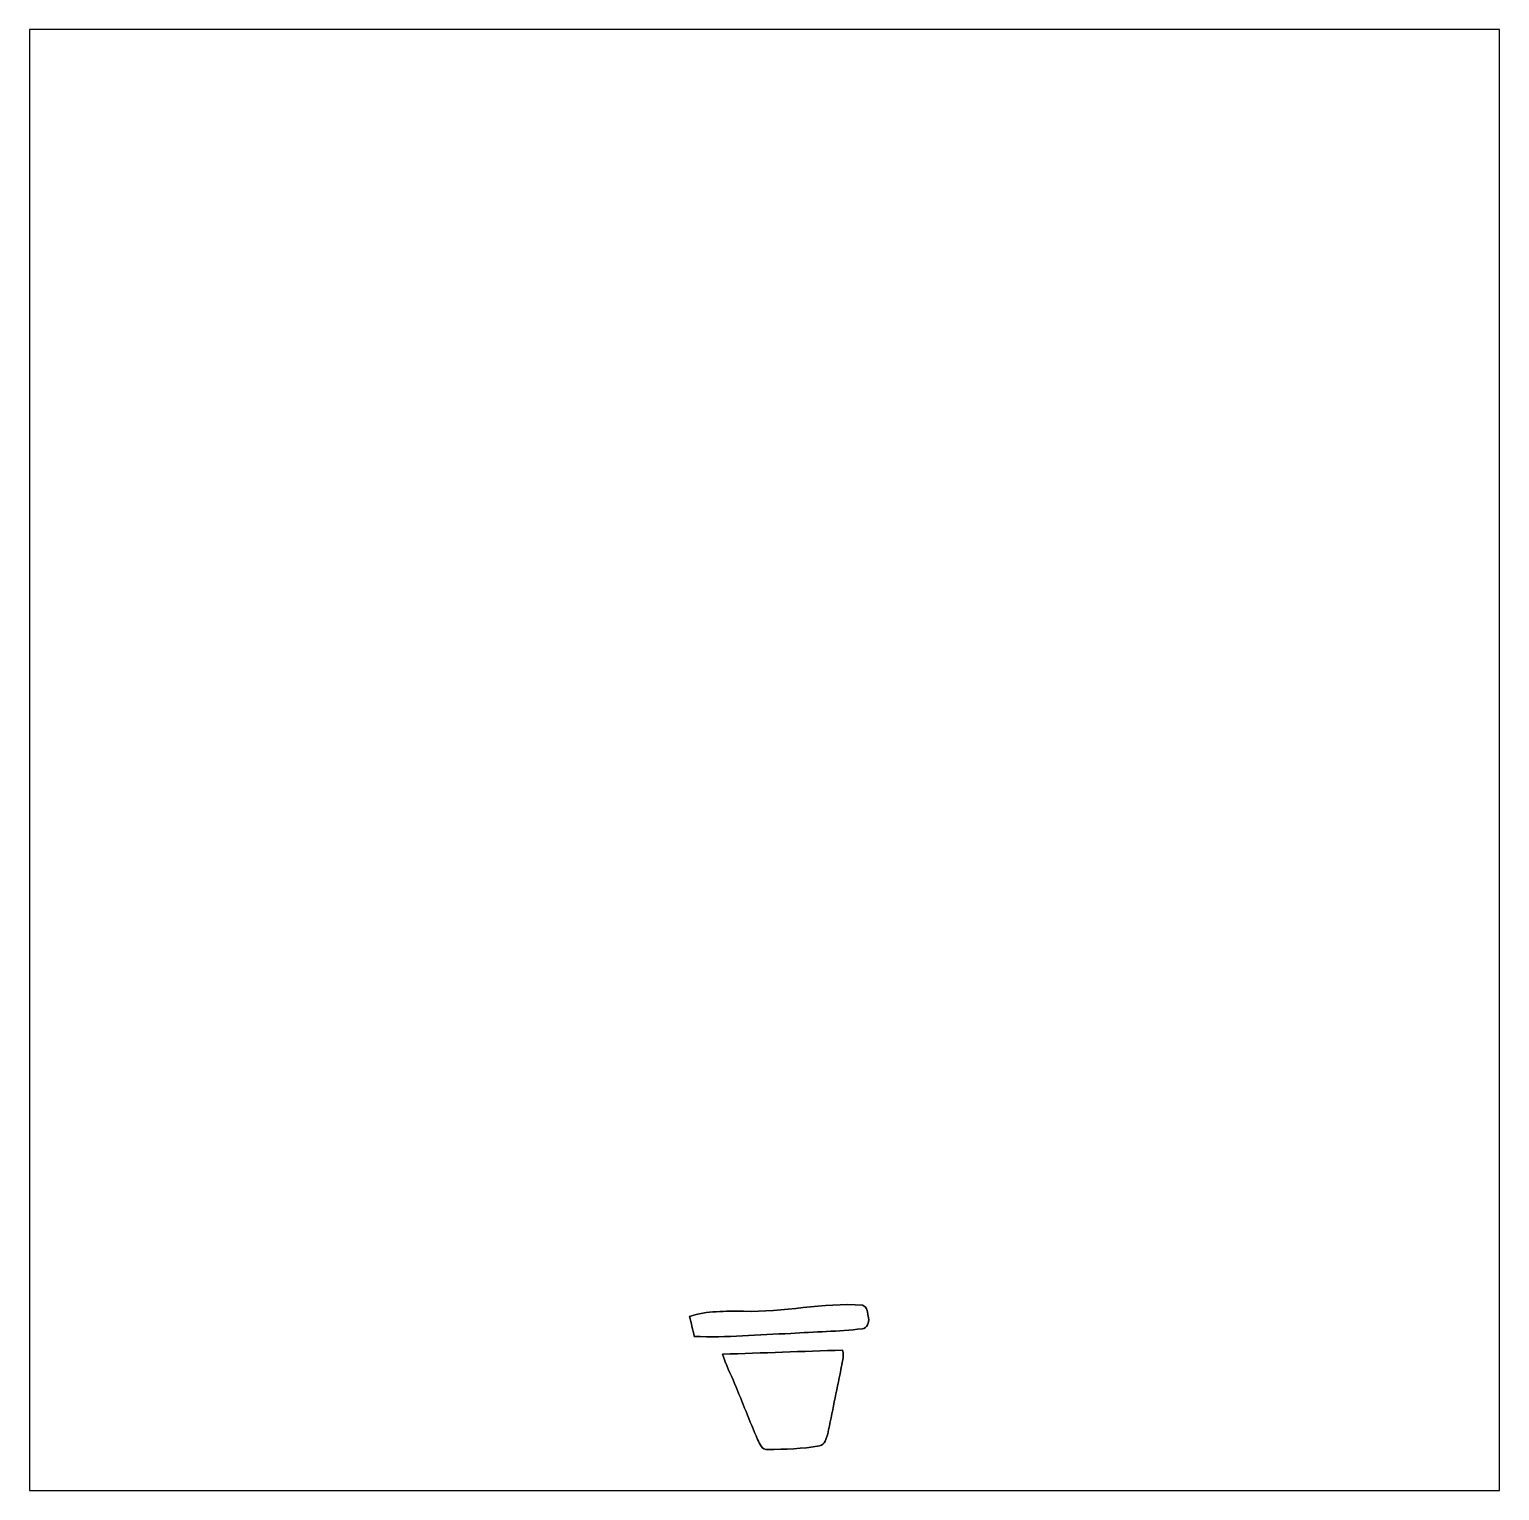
# Model space of a CAD drawing. Header units: centimetres. Extents: x -16.8 to 16.8, y -16.7 to 16.7.
import ezdxf

# ---------------------------------------------------------------- set-up
doc = ezdxf.new("R2010")
doc.units = ezdxf.units.CM
doc.header["$MEASUREMENT"] = 0
doc.layers.add('Layer 1', color=7, linetype='Continuous')

msp = doc.modelspace()

# ---------------------------------------------------------------- linework, layer by layer
at = {"layer": 'Layer 1', "color": 7}
for points, knots in [([(-16.77458, 16.66875), (-16.77458, 16.66875), (16.77458, 16.66875), (16.77458, 16.66875), (16.77458, 16.66875), (16.77458, 16.66875), (16.77458, -16.66875), (16.77458, -16.66875), (16.77458, -16.66875), (16.77458, -16.66875), (-16.77458, -16.66875), (-16.77458, -16.66875), (-16.77458, -16.66875), (-16.77458, -16.66875), (-16.77458, 16.66875), (-16.77458, 16.66875), (-16.77458, 16.66875), (-16.77458, 16.66875), (-16.77458, 16.66875), (-16.77458, 16.66875)], [0, 0, 0, 0, 0.16666667, 0.16666667, 0.16666667, 0.16666667, 0.33333333, 0.33333333, 0.33333333, 0.33333333, 0.5, 0.5, 0.5, 0.5, 0.66666667, 0.66666667, 0.66666667, 0.66666667, 1, 1, 1, 1]), ([(-0.47625, -12.57547), (0.43251, -12.61428), (1.32856, -12.36662), (2.23767, -12.44036), (2.23767, -12.44036), (2.36079, -12.47211), (2.35338, -12.62556), (2.37349, -12.72999), (2.37349, -12.72999), (2.39324, -12.83229), (2.34632, -12.97164), (2.22603, -12.97799), (2.22603, -12.97799), (1.68628, -13.04184), (1.14194, -13.03902), (0.60113, -13.08559), (0.60113, -13.08559), (-0.13335, -13.09934), (-0.86783, -13.18754), (-1.60267, -13.1505), (-1.60267, -13.1505), (-1.63865, -12.99774), (-1.67217, -12.84711), (-1.71062, -12.69612), (-1.71062, -12.69612), (-1.31586, -12.55924), (-0.88759, -12.58111), (-0.47625, -12.57547)], [0, 0, 0, 0, 0.125, 0.125, 0.125, 0.125, 0.25, 0.25, 0.25, 0.25, 0.375, 0.375, 0.375, 0.375, 0.5, 0.5, 0.5, 0.5, 0.625, 0.625, 0.625, 0.625, 0.75, 0.75, 0.75, 0.75, 1, 1, 1, 1]), ([(-0.95673, -13.55584), (-0.04374, -13.52726), (0.86924, -13.4941), (1.78188, -13.46341), (1.78188, -13.46341), (1.83162, -13.61158), (1.75754, -13.76574), (1.74307, -13.91285), (1.74307, -13.91285), (1.63901, -14.39968), (1.54693, -14.88934), (1.44216, -15.37617), (1.44216, -15.37617), (1.41146, -15.48059), (1.38254, -15.62559), (1.25448, -15.64746), (1.25448, -15.64746), (0.86642, -15.71907), (0.46814, -15.72542), (0.07444, -15.73495), (0.07444, -15.73495), (-0.05997, -15.74236), (-0.10936, -15.59877), (-0.15769, -15.50035), (-0.15769, -15.50035), (-0.34078, -15.07984), (-0.502, -14.65051), (-0.68192, -14.22859), (-0.68192, -14.22859), (-0.77435, -14.00457), (-0.88583, -13.78797), (-0.95673, -13.55584)], [0, 0, 0, 0, 0.11111111, 0.11111111, 0.11111111, 0.11111111, 0.22222222, 0.22222222, 0.22222222, 0.22222222, 0.33333333, 0.33333333, 0.33333333, 0.33333333, 0.44444444, 0.44444444, 0.44444444, 0.44444444, 0.55555556, 0.55555556, 0.55555556, 0.55555556, 0.66666667, 0.66666667, 0.66666667, 0.66666667, 0.77777778, 0.77777778, 0.77777778, 0.77777778, 1, 1, 1, 1])]:
    msp.add_open_spline(points, degree=3, knots=knots, dxfattribs=at)
at = {"layer": 'Layer 1', "color": 8}
for points in [[(-0.47625, -12.57547), (-0.88759, -12.58111), (-1.31586, -12.55924), (-1.71062, -12.69612), (-1.71062, -12.69612), (-1.67217, -12.84711), (-1.63865, -12.99774), (-1.60267, -13.1505), (-1.60267, -13.1505), (-0.86783, -13.18754), (-0.13335, -13.09934), (0.60113, -13.08559), (0.60113, -13.08559), (1.14194, -13.03902), (1.68628, -13.04184), (2.22603, -12.97799), (2.22603, -12.97799), (2.34632, -12.97164), (2.39324, -12.83229), (2.37349, -12.72999), (2.37349, -12.72999), (2.35338, -12.62556), (2.36079, -12.47211), (2.23767, -12.44036), (2.23767, -12.44036), (1.32856, -12.36662), (0.43251, -12.61428), (-0.47625, -12.57547), (-0.47625, -12.57547), (-0.47625, -12.57547), (-0.47625, -12.57547), (-0.47625, -12.57547)], [(-0.95673, -13.55584), (-0.88583, -13.78797), (-0.77435, -14.00457), (-0.68192, -14.22859), (-0.68192, -14.22859), (-0.502, -14.65051), (-0.34078, -15.07984), (-0.15769, -15.50035), (-0.15769, -15.50035), (-0.10936, -15.59877), (-0.05997, -15.74236), (0.07444, -15.73495), (0.07444, -15.73495), (0.46814, -15.72542), (0.86642, -15.71907), (1.25448, -15.64746), (1.25448, -15.64746), (1.38254, -15.62559), (1.41146, -15.48059), (1.44216, -15.37617), (1.44216, -15.37617), (1.54693, -14.88934), (1.63901, -14.39968), (1.74307, -13.91285), (1.74307, -13.91285), (1.75754, -13.76574), (1.83162, -13.61158), (1.78188, -13.46341), (1.78188, -13.46341), (0.86924, -13.4941), (-0.04374, -13.52726), (-0.95673, -13.55584)]]:
    msp.add_open_spline(points, degree=3, knots=[0, 0, 0, 0, 0.11111111, 0.11111111, 0.11111111, 0.11111111, 0.22222222, 0.22222222, 0.22222222, 0.22222222, 0.33333333, 0.33333333, 0.33333333, 0.33333333, 0.44444444, 0.44444444, 0.44444444, 0.44444444, 0.55555556, 0.55555556, 0.55555556, 0.55555556, 0.66666667, 0.66666667, 0.66666667, 0.66666667, 0.77777778, 0.77777778, 0.77777778, 0.77777778, 1, 1, 1, 1], dxfattribs=at)

doc.saveas('drawing.dxf')
